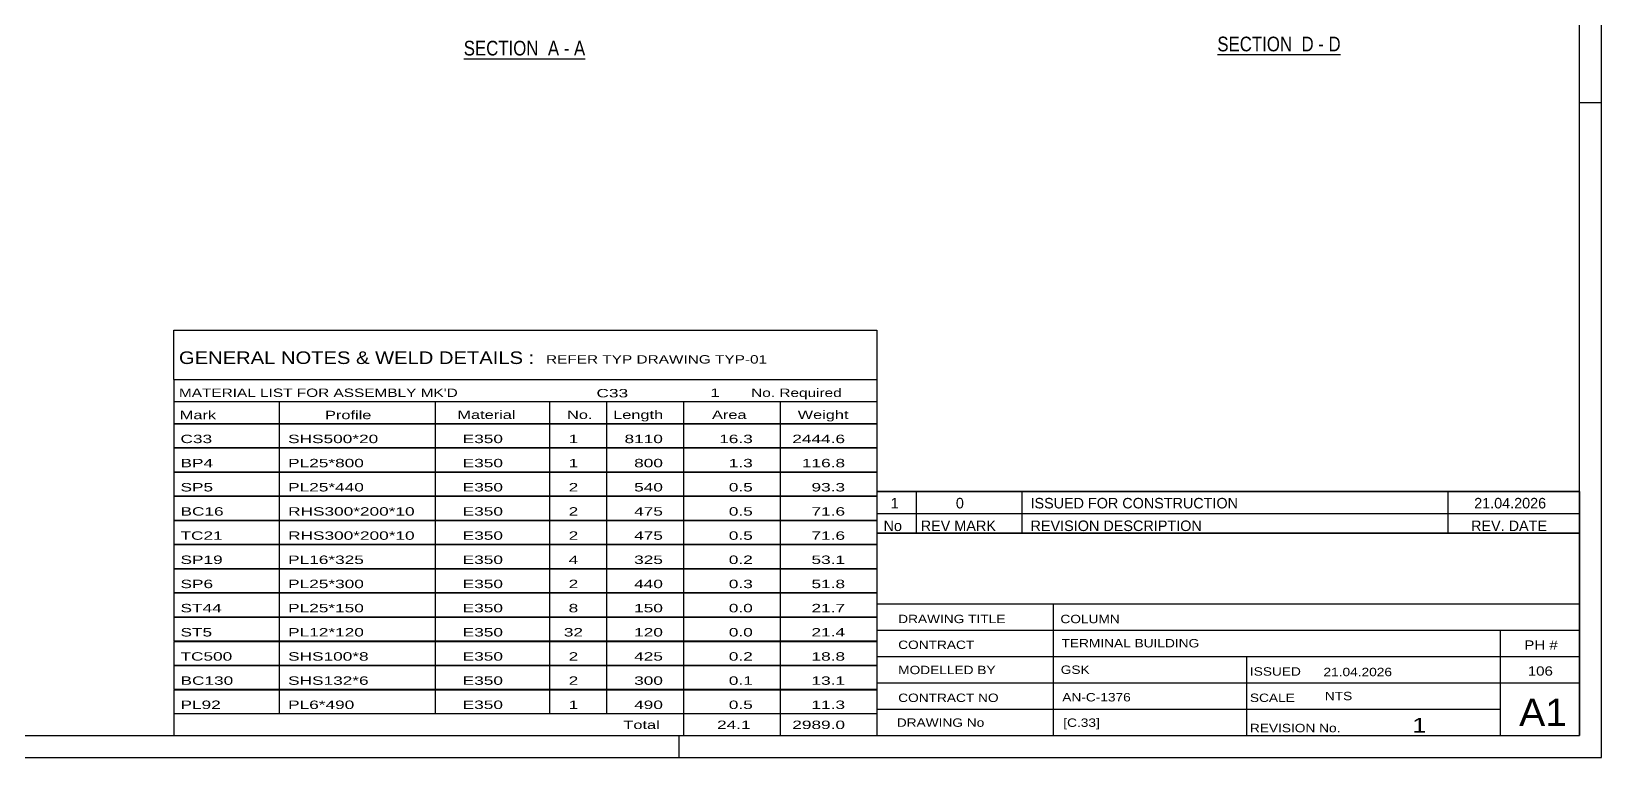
# Model space of a CAD drawing. Header units: millimetres. Extents: x -131 to 463, y -181 to 239.
# Drawn here: x 106 to 463.4, y -180.7 to -15.5 of the extents above; entities that cross this region are included whole.
import ezdxf

# ---------------------------------------------------------------- set-up
doc = ezdxf.new("R2010")
doc.units = ezdxf.units.MM
doc.styles.add('Arial Narrow', font='ARIALN.TTF', dxfattribs={"height": 0.2})

# ---------------------------------------------------------------- blocks, each defined once
blk = doc.blocks.new('Unknown-284869969-1134')
at = {"color": 5, "linetype": 'Continuous'}
for p, q in [((463.4, -180.72), (463.4, 239.28)), ((458.4, -175.72), (458.4, 234.28)), ((463.4, -31.72), (458.4, -31.72)), ((-125.6, -175.72), (458.4, -175.72)), ((253.4, -180.72), (253.4, -175.72)), ((-130.6, -180.72), (463.4, -180.72))]:
    blk.add_line(p, q, dxfattribs=at)
blk = doc.blocks.new('Unknown-284869969-13 - 3232')
at = {"color": 6, "linetype": 'Continuous'}
blk.add_line((375.93, -20.76), (404, -20.76), dxfattribs=at)
at = {"color": 0, "linetype": 'Continuous'}
blk.add_wipeout([(394.04, -20.01), (394.04, -16.51), (375.93, -16.51), (375.93, -20.01)], dxfattribs=at)
at = {"color": 7, "linetype": 'Continuous', "style": 'Arial Narrow'}
blk.add_text('SECTION ', height=3.34, dxfattribs=at).set_placement((375.93, -20.01))
at = {"color": 0, "linetype": 'Continuous'}
blk.add_wipeout([(397.86, -20.01), (397.86, -16.51), (395.09, -16.51), (395.09, -20.01)], dxfattribs=at)
blk.add_wipeout([(400.18, -20.01), (400.18, -16.51), (398.91, -16.51), (398.91, -20.01)], dxfattribs=at)
at = {"color": 7, "linetype": 'Continuous', "style": 'Arial Narrow'}
blk.add_text('D', height=3.34, dxfattribs=at).set_placement((395.09, -20.01))
at = {"color": 0, "linetype": 'Continuous'}
blk.add_wipeout([(404, -20.01), (404, -16.51), (401.23, -16.51), (401.23, -20.01)], dxfattribs=at)
at = {"color": 7, "linetype": 'Continuous', "style": 'Arial Narrow'}
for s, p in [('D', (401.23, -20.01)), ('-', (398.91, -20.01))]:
    blk.add_text(s, height=3.34, dxfattribs=at).set_placement(p)
blk = doc.blocks.new('Unknown-284869969-17 - 2164')
at = {"color": 6, "linetype": 'Continuous'}
blk.add_line((204.38, -21.7), (232.03, -21.7), dxfattribs=at)
at = {"color": 0, "linetype": 'Continuous'}
blk.add_wipeout([(222.49, -20.95), (222.49, -17.45), (204.38, -17.45), (204.38, -20.95)], dxfattribs=at)
at = {"color": 7, "linetype": 'Continuous', "style": 'Arial Narrow'}
blk.add_text('SECTION ', height=3.34, dxfattribs=at).set_placement((204.38, -20.95))
at = {"color": 0, "linetype": 'Continuous'}
blk.add_wipeout([(226.1, -20.95), (226.1, -17.45), (223.54, -17.45), (223.54, -20.95)], dxfattribs=at)
blk.add_wipeout([(228.42, -20.95), (228.42, -17.45), (227.15, -17.45), (227.15, -20.95)], dxfattribs=at)
at = {"color": 7, "linetype": 'Continuous', "style": 'Arial Narrow'}
blk.add_text('A', height=3.34, dxfattribs=at).set_placement((223.54, -20.95))
at = {"color": 0, "linetype": 'Continuous'}
blk.add_wipeout([(232.03, -20.95), (232.03, -17.45), (229.47, -17.45), (229.47, -20.95)], dxfattribs=at)
at = {"color": 7, "linetype": 'Continuous', "style": 'Arial Narrow'}
for s, p in [('A', (229.47, -20.95)), ('-', (227.15, -20.95))]:
    blk.add_text(s, height=3.34, dxfattribs=at).set_placement(p)
blk = doc.blocks.new('Unknown-284869969-7167')
at = {"color": 7, "linetype": 'Continuous'}
for p, q in [((298.4, -129.67), (298.4, -175.72)), ((298.4, -129.67), (458.4, -129.67)), ((458.4, -129.72), (458.4, -175.72)), ((298.4, -145.72), (458.4, -145.72)), ((338.54, -145.72), (338.54, -175.72)), ((298.4, -151.72), (458.4, -151.72)), ((440.4, -175.67), (440.4, -151.67)), ((298.4, -157.72), (458.4, -157.72)), ((382.54, -157.72), (382.54, -175.72)), ((298.4, -163.72), (458.4, -163.72)), ((298.4, -169.72), (440.4, -169.72)), ((298.4, -175.72), (458.4, -175.72))]:
    blk.add_line(p, q, dxfattribs=at)
at = {"color": 7, "style": 'Arial Narrow'}
for s, height, width, p in [('DRAWING TITLE', 1.9089, 1.425378, (303.28, -150.12)), ('COLUMN', 1.909, 1.425378, (340.21, -150.14)), ('CONTRACT', 1.909, 1.425378, (303.28, -156.01)), ('TERMINAL BUILDING', 1.9089, 1.425378, (340.46, -155.65)), ('MODELLED BY', 1.9089, 1.425378, (303.28, -161.74)), ('GSK', 1.909, 1.425378, (340.28, -161.68)), ('ISSUED', 1.909, 1.425378, (383.34, -162.08)), ('21.04.2026', 1.909, 1.425378, (400.09, -162.2)), ('CONTRACT NO', 1.9089, 1.425378, (303.28, -168.07)), ('AN-C-1376', 1.909, 1.425378, (340.63, -167.94)), ('SCALE', 1.909, 1.425378, (383.34, -168.07)), ('A1', 6.204, 1.25, (444.64, -173.52)), ('DRAWING No', 1.909, 1.425378, (302.96, -173.72)), ('[C.33]', 1.909, 1.425378, (340.86, -173.73)), ('REVISION No.', 1.9089, 1.425378, (383.34, -174.95)), ('1', 3.34, 1.5, (420.31, -175.04))]:
    blk.add_text(s, height=height, dxfattribs=dict(at, width=width)).set_placement(p)
at = {"color": 7, "linetype": 'Continuous', "style": 'Arial Narrow'}
for s, height, width, p in [('PH #', 2.1, 1.42538, (445.8, -156.17)), ('106', 2.1, 1.42538, (446.59, -162.07)), ('NTS', 1.909, 1.425378, (400.4, -167.67))]:
    blk.add_text(s, height=height, dxfattribs=dict(at, width=width)).set_placement(p)
blk = doc.blocks.new('Unknown-284869969-7168')
at = {"color": 7, "linetype": 'Continuous'}
for p, q in [((298.4, -120.17), (458.4, -120.17)), ((458.4, -120.17), (298.4, -120.17)), ((298.4, -120.17), (298.4, -125.17)), ((307.4, -120.17), (307.4, -125.17)), ((331.4, -120.17), (331.4, -125.17)), ((428.4, -120.17), (428.4, -125.17)), ((458.4, -120.17), (458.4, -125.17)), ((298.4, -125.17), (458.4, -125.17)), ((298.4, -125.17), (298.4, -129.67)), ((298.4, -125.17), (458.4, -125.17)), ((307.4, -125.17), (307.4, -129.67)), ((331.4, -125.17), (331.4, -129.67)), ((428.4, -125.17), (428.4, -129.67)), ((458.4, -125.17), (458.4, -129.67)), ((458.4, -129.67), (298.4, -129.67))]:
    blk.add_line(p, q, dxfattribs=at)
at = {"color": 7, "linetype": 'Continuous', "style": 'Arial Narrow'}
for s, height, width, p in [('1', 2.39, 1.196471, (301.56, -124.02)), ('0', 2.39, 1.196471, (316.41, -124.02)), ('ISSUED FOR CONSTRUCTION', 2.3861, 1.196471, (333.4, -124.02)), ('21.04.2026', 2.386, 1.196471, (434.4, -124.02)), ('No', 2.386, 1.2, (299.94, -129.17)), ('REV MARK', 2.386, 1.2, (308.4, -129.17)), ('REVISION DESCRIPTION', 2.3861, 1.2, (333.4, -129.17)), ('REV. DATE', 2.386, 1.2, (433.68, -129.17))]:
    blk.add_text(s, height=height, dxfattribs=dict(at, width=width)).set_placement(p)
blk = doc.blocks.new('Unknown-284869969-7169')
at = {"color": 7, "linetype": 'Continuous'}
for p, q in [((138.4, -83.47), (298.4, -83.47)), ((138.4, -94.72), (138.4, -83.47)), ((298.4, -83.47), (298.4, -94.72)), ((138.4, -94.72), (298.4, -94.72)), ((138.4, -94.72), (138.4, -99.72)), ((298.4, -94.72), (298.4, -99.72)), ((138.4, -99.72), (298.4, -99.72)), ((138.4, -99.72), (138.4, -104.72)), ((162.4, -99.72), (162.4, -104.72)), ((197.9, -99.72), (197.9, -104.72)), ((223.9, -99.72), (223.9, -104.72)), ((236.9, -99.72), (236.9, -104.72)), ((254.4, -99.72), (254.4, -104.72)), ((276.4, -99.72), (276.4, -104.72)), ((298.4, -99.72), (298.4, -104.72)), ((138.4, -104.72), (298.4, -104.72)), ((138.4, -104.77), (138.4, -110.17)), ((138.4, -104.77), (298.4, -104.77)), ((162.4, -104.72), (162.4, -110.22)), ((197.9, -104.72), (197.9, -110.22)), ((223.9, -104.72), (223.9, -110.22)), ((236.9, -104.72), (236.9, -110.22)), ((254.4, -104.72), (254.4, -110.22)), ((276.4, -104.72), (276.4, -110.22)), ((298.4, -104.77), (298.4, -110.17)), ((138.4, -110.17), (298.4, -110.17)), ((138.4, -110.27), (138.4, -115.67)), ((138.4, -110.27), (298.4, -110.27)), ((162.4, -110.22), (162.4, -115.72)), ((197.9, -110.22), (197.9, -115.72)), ((223.9, -110.22), (223.9, -115.72)), ((236.9, -110.22), (236.9, -115.72)), ((254.4, -110.22), (254.4, -115.72)), ((276.4, -110.22), (276.4, -115.72)), ((298.4, -110.27), (298.4, -115.67)), ((138.4, -115.67), (298.4, -115.67)), ((138.4, -115.77), (138.4, -121.17)), ((138.4, -115.77), (298.4, -115.77)), ((162.4, -115.72), (162.4, -121.22)), ((197.9, -115.72), (197.9, -121.22)), ((223.9, -115.72), (223.9, -121.22)), ((236.9, -115.72), (236.9, -121.22)), ((254.4, -115.72), (254.4, -121.22)), ((276.4, -115.72), (276.4, -121.22)), ((298.4, -115.77), (298.4, -121.17)), ((138.4, -121.17), (298.4, -121.17)), ((138.4, -121.27), (138.4, -126.67)), ((138.4, -121.27), (298.4, -121.27)), ((162.4, -121.22), (162.4, -126.72)), ((197.9, -121.22), (197.9, -126.72)), ((223.9, -121.22), (223.9, -126.72)), ((236.9, -121.22), (236.9, -126.72)), ((254.4, -121.22), (254.4, -126.72)), ((276.4, -121.22), (276.4, -126.72)), ((298.4, -121.27), (298.4, -126.67)), ((138.4, -126.67), (298.4, -126.67)), ((138.4, -126.77), (138.4, -132.17)), ((138.4, -126.77), (298.4, -126.77)), ((162.4, -126.72), (162.4, -132.22)), ((197.9, -126.72), (197.9, -132.22)), ((223.9, -126.72), (223.9, -132.22)), ((236.9, -126.72), (236.9, -132.22)), ((254.4, -126.72), (254.4, -132.22)), ((276.4, -126.72), (276.4, -132.22)), ((298.4, -126.77), (298.4, -132.17)), ((138.4, -132.17), (298.4, -132.17)), ((162.4, -132.22), (162.4, -137.72)), ((197.9, -132.22), (197.9, -137.72)), ((223.9, -132.22), (223.9, -137.72)), ((236.9, -132.22), (236.9, -137.72)), ((254.4, -132.22), (254.4, -137.72)), ((276.4, -132.22), (276.4, -137.72)), ((138.4, -132.27), (138.4, -137.67)), ((138.4, -132.27), (298.4, -132.27)), ((298.4, -132.27), (298.4, -137.67)), ((138.4, -137.67), (298.4, -137.67)), ((138.4, -137.77), (138.4, -143.17)), ((138.4, -137.77), (298.4, -137.77)), ((162.4, -137.72), (162.4, -143.22)), ((197.9, -137.72), (197.9, -143.22)), ((223.9, -137.72), (223.9, -143.22)), ((236.9, -137.72), (236.9, -143.22)), ((254.4, -137.72), (254.4, -143.22)), ((276.4, -137.72), (276.4, -143.22)), ((298.4, -137.77), (298.4, -143.17)), ((138.4, -143.17), (298.4, -143.17)), ((138.4, -143.27), (138.4, -148.67)), ((138.4, -143.27), (298.4, -143.27)), ((162.4, -143.22), (162.4, -148.72)), ((197.9, -143.22), (197.9, -148.72)), ((223.9, -143.22), (223.9, -148.72)), ((236.9, -143.22), (236.9, -148.72)), ((254.4, -143.22), (254.4, -148.72)), ((276.4, -143.22), (276.4, -148.72)), ((298.4, -143.27), (298.4, -148.67)), ((138.4, -148.67), (298.4, -148.67)), ((138.4, -148.77), (138.4, -154.17)), ((138.4, -148.77), (298.4, -148.77)), ((162.4, -148.72), (162.4, -154.22)), ((197.9, -148.72), (197.9, -154.22)), ((223.9, -148.72), (223.9, -154.22)), ((236.9, -148.72), (236.9, -154.22)), ((254.4, -148.72), (254.4, -154.22)), ((276.4, -148.72), (276.4, -154.22)), ((298.4, -148.77), (298.4, -154.17)), ((138.4, -154.17), (298.4, -154.17)), ((138.4, -154.27), (138.4, -159.67)), ((138.4, -154.27), (298.4, -154.27)), ((162.4, -154.22), (162.4, -159.72)), ((197.9, -154.22), (197.9, -159.72)), ((223.9, -154.22), (223.9, -159.72)), ((236.9, -154.22), (236.9, -159.72)), ((254.4, -154.22), (254.4, -159.72)), ((276.4, -154.22), (276.4, -159.72)), ((298.4, -154.27), (298.4, -159.67)), ((138.4, -159.67), (298.4, -159.67)), ((138.4, -159.77), (138.4, -165.17)), ((138.4, -159.77), (298.4, -159.77)), ((162.4, -159.72), (162.4, -165.22)), ((197.9, -159.72), (197.9, -165.22)), ((223.9, -159.72), (223.9, -165.22)), ((236.9, -159.72), (236.9, -165.22)), ((254.4, -159.72), (254.4, -165.22)), ((276.4, -159.72), (276.4, -165.22)), ((298.4, -159.77), (298.4, -165.17)), ((138.4, -165.17), (298.4, -165.17)), ((138.4, -165.27), (138.4, -170.67)), ((138.4, -165.27), (298.4, -165.27)), ((162.4, -165.22), (162.4, -170.72)), ((197.9, -165.22), (197.9, -170.72)), ((223.9, -165.22), (223.9, -170.72)), ((236.9, -165.22), (236.9, -170.72)), ((254.4, -165.22), (254.4, -170.72)), ((276.4, -165.22), (276.4, -170.72)), ((298.4, -165.27), (298.4, -170.67)), ((138.4, -170.67), (298.4, -170.67)), ((138.4, -170.72), (298.4, -170.72)), ((138.4, -170.72), (138.4, -175.72)), ((254.4, -170.72), (254.4, -175.72)), ((276.4, -170.72), (276.4, -175.72)), ((298.4, -170.72), (298.4, -175.72)), ((138.4, -175.72), (298.4, -175.72))]:
    blk.add_line(p, q, dxfattribs=at)
at = {"color": 7, "style": 'Arial Narrow'}
for s, height, width, p in [('GENERAL NOTES & WELD DETAILS :', 2.8633, 1.4, (139.55, -91.16)), ('REFER TYP DRAWING TYP-01', 1.9089, 1.6, (223.1, -91.06)), ("MATERIAL LIST FOR ASSEMBLY MK'D", 1.9089, 1.6, (139.55, -98.66)), ('C33', 1.909, 1.794707, (234.6, -98.75)), ('1', 1.91, 1.794707, (260.48, -98.66)), ('No. Required', 1.9089, 1.6, (269.81, -98.66)), ('Mark', 1.909, 1.7, (139.74, -103.72)), ('Profile', 1.909, 1.7, (172.81, -103.72)), ('Material', 1.909, 1.7, (202.94, -103.66)), ('No.', 1.909, 1.7, (227.9, -103.66)), ('Length', 1.909, 1.7, (238.4, -103.66)), ('Area', 1.909, 1.7, (260.9, -103.66)), ('Weight', 1.909, 1.7, (280.4, -103.66))]:
    blk.add_text(s, height=height, dxfattribs=dict(at, width=width)).set_placement(p)
at = {"color": 7, "linetype": 'Continuous', "style": 'Arial Narrow'}
for s, height, width, p in [('C33', 1.909, 1.794707, (139.9, -109.16)), ('SHS500*20', 1.909, 1.794707, (164.4, -109.16)), ('E350', 1.909, 1.794707, (204.14, -109.16)), ('8110', 1.909, 1.794707, (240.98, -109.16)), ('16.3', 1.909, 1.794707, (262.53, -109.16)), ('2444.6', 1.909, 1.794707, (279.17, -109.16)), ('1', 1.91, 1.794707, (228.26, -109.16)), ('BP4', 1.909, 1.794707, (139.9, -114.66)), ('PL25*800', 1.909, 1.794707, (164.4, -114.66)), ('E350', 1.909, 1.794707, (204.14, -114.66)), ('1', 1.91, 1.794707, (228.26, -114.66)), ('800', 1.909, 1.794707, (243.17, -114.66)), ('1.3', 1.909, 1.794707, (264.72, -114.66)), ('116.8', 1.909, 1.794707, (281.36, -114.66)), ('SP5', 1.909, 1.794707, (139.9, -120.16)), ('PL25*440', 1.909, 1.794707, (164.4, -120.16)), ('E350', 1.909, 1.794707, (204.14, -120.16)), ('2', 1.91, 1.794707, (228.26, -120.16)), ('540', 1.909, 1.794707, (243.17, -120.16)), ('0.5', 1.909, 1.794707, (264.72, -120.16)), ('93.3', 1.909, 1.794707, (283.54, -120.16)), ('BC16', 1.909, 1.794707, (139.9, -125.66)), ('RHS300*200*10', 1.9089, 1.794707, (164.4, -125.66)), ('E350', 1.909, 1.794707, (204.14, -125.66)), ('2', 1.91, 1.794707, (228.26, -125.66)), ('475', 1.909, 1.794707, (243.17, -125.66)), ('0.5', 1.909, 1.794707, (264.72, -125.66)), ('71.6', 1.909, 1.794707, (283.54, -125.66)), ('TC21', 1.909, 1.794707, (139.9, -131.16)), ('RHS300*200*10', 1.9089, 1.794707, (164.4, -131.16)), ('E350', 1.909, 1.794707, (204.14, -131.16)), ('2', 1.91, 1.794707, (228.26, -131.16)), ('475', 1.909, 1.794707, (243.17, -131.16)), ('0.5', 1.909, 1.794707, (264.72, -131.16)), ('71.6', 1.909, 1.794707, (283.54, -131.16)), ('SP19', 1.909, 1.794707, (139.9, -136.66)), ('PL16*325', 1.909, 1.794707, (164.4, -136.66)), ('E350', 1.909, 1.794707, (204.14, -136.66)), ('4', 1.91, 1.794707, (228.26, -136.66)), ('325', 1.909, 1.794707, (243.17, -136.66)), ('0.2', 1.909, 1.794707, (264.72, -136.66)), ('53.1', 1.909, 1.794707, (283.54, -136.66)), ('SP6', 1.909, 1.794707, (139.9, -142.16)), ('PL25*300', 1.909, 1.794707, (164.4, -142.16)), ('E350', 1.909, 1.794707, (204.14, -142.16)), ('2', 1.91, 1.794707, (228.26, -142.16)), ('440', 1.909, 1.794707, (243.17, -142.16)), ('0.3', 1.909, 1.794707, (264.72, -142.16)), ('51.8', 1.909, 1.794707, (283.54, -142.16)), ('ST44', 1.909, 1.794707, (139.9, -147.66)), ('PL25*150', 1.909, 1.794707, (164.4, -147.66)), ('E350', 1.909, 1.794707, (204.14, -147.66)), ('8', 1.91, 1.794707, (228.26, -147.66)), ('150', 1.909, 1.794707, (243.17, -147.66)), ('0.0', 1.909, 1.794707, (264.72, -147.66)), ('21.7', 1.909, 1.794707, (283.54, -147.66)), ('ST5', 1.909, 1.794707, (139.9, -153.16)), ('PL12*120', 1.909, 1.794707, (164.4, -153.16)), ('E350', 1.909, 1.794707, (204.14, -153.16)), ('32', 1.909, 1.794707, (227.16, -153.16)), ('120', 1.909, 1.794707, (243.17, -153.16)), ('0.0', 1.909, 1.794707, (264.72, -153.16)), ('21.4', 1.909, 1.794707, (283.54, -153.16)), ('TC500', 1.909, 1.794707, (139.9, -158.66)), ('SHS100*8', 1.909, 1.794707, (164.4, -158.66)), ('E350', 1.909, 1.794707, (204.14, -158.66)), ('2', 1.91, 1.794707, (228.26, -158.66)), ('425', 1.909, 1.794707, (243.17, -158.66)), ('0.2', 1.909, 1.794707, (264.72, -158.66)), ('18.8', 1.909, 1.794707, (283.54, -158.66)), ('BC130', 1.909, 1.794707, (139.9, -164.16)), ('SHS132*6', 1.909, 1.794707, (164.4, -164.16)), ('E350', 1.909, 1.794707, (204.14, -164.16)), ('2', 1.91, 1.794707, (228.26, -164.16)), ('300', 1.909, 1.794707, (243.17, -164.16)), ('0.1', 1.909, 1.794707, (264.72, -164.16)), ('13.1', 1.909, 1.794707, (283.54, -164.16)), ('PL92', 1.909, 1.794707, (139.9, -169.66)), ('PL6*490', 1.909, 1.794707, (164.4, -169.66)), ('E350', 1.909, 1.794707, (204.14, -169.66)), ('1', 1.91, 1.794707, (228.26, -169.66)), ('490', 1.909, 1.794707, (243.17, -169.66)), ('0.5', 1.909, 1.794707, (264.72, -169.66)), ('11.3', 1.909, 1.794707, (283.54, -169.66)), ('Total', 1.909, 1.7, (240.73, -174.22)), ('24.1', 1.909, 1.794707, (262.04, -174.22)), ('2989.0', 1.909, 1.794707, (279.17, -174.22))]:
    blk.add_text(s, height=height, dxfattribs=dict(at, width=width)).set_placement(p)

msp = doc.modelspace()

# ---------------------------------------------------------------- block references
for name in ['Unknown-284869969-1134', 'Unknown-284869969-7169', 'Unknown-284869969-7168', 'Unknown-284869969-7167']:
    msp.add_blockref(name, (0, 0))

# ---------------------------------------------------------------- next in the draw order: block references
for name in ['Unknown-284869969-17 - 2164', 'Unknown-284869969-13 - 3232']:
    msp.add_blockref(name, (0, 0))

doc.saveas('drawing.dxf')
